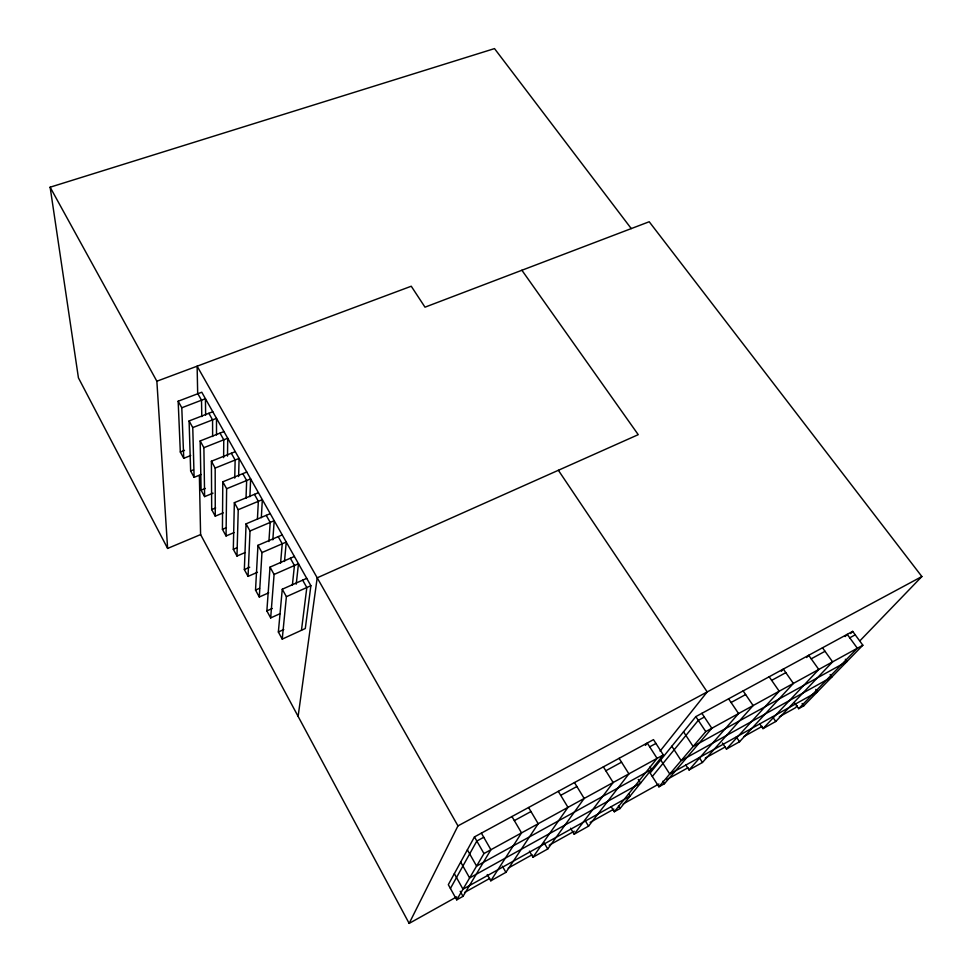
<?xml version="1.0" encoding="UTF-8"?>
<svg xmlns="http://www.w3.org/2000/svg" width="972" height="972" viewBox="0 0 972 972"><rect width="100%" height="100%" fill="white"/><g stroke="black" fill="none" stroke-linecap="round" stroke-linejoin="round"><path stroke-width="1.46" d="M234.033 532.583L226.051 535.973L222.43 529.339L222.795 481.808L246.779 472.028M223.621 457.666L223.767 439.806L220.024 433.123M226.051 535.973L226.622 488.734L222.795 481.808M227.497 456.123L227.727 438.238L203.889 447.679L204.618 496.619L213.038 493.168M234.738 478.127L235.139 460.011L231.324 453.244M244.993 552.594L236.974 556.045L233.316 549.314L234.349 502.682L258.418 492.695M238.614 476.547L239.1 458.42L215.177 468.067L215.262 516.168L223.22 512.852M236.974 556.045L238.237 509.705L234.349 502.682M246.013 498.308L246.657 480.52L242.806 473.656M257.446 572.277L248.054 576.384L244.349 569.568L246.074 523.847L270.24 513.641M249.913 496.692L250.642 478.88L226.622 488.734M248.054 576.384L250.011 530.979L246.074 523.847M257.41 519.34L258.345 501.309L254.433 494.347M268.722 592.823L259.293 597.002L255.527 590.101L257.957 545.328L282.22 534.904M261.322 517.687L262.343 499.644L238.237 509.705M259.293 597.002L261.966 552.558L257.957 545.328M268.892 541.55L270.204 522.401L266.231 515.342M280.143 613.648L270.678 617.913L266.863 610.914L270.022 567.113L294.382 556.47M272.816 539.873L274.213 520.7L250.011 530.979M270.678 617.913L274.092 574.452L270.022 567.113M280.568 563.177L282.232 543.798L278.199 536.629M284.492 561.464L286.254 542.06L261.966 552.558M190.719 455.54L183.744 458.31L180.318 452.016L178.168 401.217L201.775 392.226L310.882 585.715L305.293 628.532L282.232 639.114L278.357 632.007L282.269 589.226L306.727 578.352M282.232 639.114L286.388 596.674L282.269 589.226M292.378 585.12L294.431 565.51L290.349 558.232M296.229 584.172L298.477 563.736L274.092 574.452M301.466 630.281L306.824 587.538L302.669 580.163M298.112 716.388L317.2 577.818L638.24 434.666L521.891 270.252M200.597 534.588L409.151 923.4L457.958 825.884L921.869 576.542L649.211 221.75L424.995 307.176L411.253 286.23L156.857 381.218L167.621 548.427L200.597 534.588L199.369 475.417M611.145 806.626L614.304 811.754L620.027 808.558L663.329 754.928L653.476 739.631L474.458 836.904L448.311 884.678L456.731 899.853L463.012 896.342L490.896 849.747L481.383 833.138M450.413 888.457L476.827 841.047L483.752 837.269M456.731 899.853L483.959 853.562L663.329 754.928M487.251 874.581L490.787 880.814L521.539 832.895L511.952 816.529M490.787 880.814L505.914 872.358L538.196 823.734L528.574 807.501M529.424 851.108L532.996 857.219L567.976 807.355L558.293 791.342M532.996 857.219L547.746 848.969L584.184 798.449L574.464 782.557M570.552 828.217L574.16 834.207L613.15 782.521L603.369 766.847M645.42 745.39L647.231 743.021L657.084 758.367L614.304 811.754M574.16 834.207L588.546 826.164L628.908 773.858L619.103 758.306M660.073 751.113L707.191 691.93L558.365 470.278M794.586 702.829L798.668 708.685L803.759 705.842L862.844 645.226L852.699 631.375L695.831 716.619L650.122 773.032L658.907 786.822L664.471 783.711L711.82 728.271L701.881 713.327M652.309 776.47L698.297 720.349L704.348 717.057M658.907 786.822L705.757 731.6L862.844 645.226M685.843 765.025L689.051 769.97L738.574 713.557L728.587 698.807M781.342 671.312L783.335 669.064L793.383 683.425L739.546 741.745L726.448 749.06L722.415 742.997M689.051 769.97L702.452 762.473L753.142 705.551L743.13 690.91M806.663 657.522L808.692 655.286L818.776 669.465L762.984 728.636L759.74 723.873M726.448 749.06L779.204 691.226L769.156 676.767M845.154 636.551L847.22 634.352L857.353 648.251L798.668 708.685M850.634 633.574L852.699 631.375M762.984 728.636L775.765 721.491L832.603 661.859L822.494 647.789M797.344 705.708L795.254 707.883L779.374 716.753M860.135 640.584L921.869 576.542M409.151 923.4L456.706 896.852M464.628 892.43L489.718 878.421M508.222 868.105L531.988 854.825M549.168 845.239L574.258 831.23M590.113 822.385L613.891 809.117M623.161 803.941L658.894 783.991M666.841 779.556L688.03 767.734M705.235 758.136L725.088 747.043M743.629 736.703L762.157 726.351M514.334 820.611L530.967 811.535M560.71 795.339L576.882 786.518M605.811 770.76L621.545 762.182M649.685 746.836L655.93 743.434M731.078 702.489L745.633 694.555M771.659 680.376L785.838 672.648M811.207 658.822L825.021 651.289M849.735 637.814L855.226 634.825M278.357 632.007L283.775 629.54M266.863 610.914L272.269 608.484M286.388 596.674L310.882 585.715M255.527 590.101L259.56 588.315M244.349 569.568L249.707 567.235M233.316 549.314L237.326 547.601M222.43 529.339L226.427 527.662M215.262 516.168L211.689 509.62L215.675 507.979M204.618 496.619L201.095 490.167L205.311 488.454M212.795 411.764L189.09 420.949L190.646 470.97L194.108 477.337L201.107 474.518M211.689 509.62L211.398 461.238L235.285 451.664M190.646 470.97L193.44 469.853M180.318 452.016L184.498 450.376M201.095 490.167L200.171 440.948L223.961 431.568M194.108 477.337L192.76 427.583L216.501 418.337L216.501 434.994M183.744 458.31L181.788 407.766L205.432 398.702L205.639 415.129M167.621 548.427L78.428 377.841L50.131 187.195L494.505 48.6L631.265 228.59M845.348 659.235L846.989 661.495L693.133 746.472L683.523 731.807M830.149 674.568L831.886 676.986L681.153 760.602L671.834 746.229M815.812 689.379L817.488 691.748L669.757 774.028L660.717 759.958M802.119 703.509L803.759 705.842M772.509 716.753L775.765 721.491M736.302 736.922L739.546 741.745M695.831 716.619L705.757 731.6M699.233 757.565L702.452 762.473M662.868 781.209L664.471 783.711M650.061 766.896L651.653 769.387L476.584 866.088L467.386 849.832M638.264 779.447L640.572 783.104L469.61 877.947L460.679 862.067M628.544 793.76L630.05 796.153L463 889.186L454.337 873.658M618.435 806.007L620.027 808.558M585.399 820.976L588.546 826.164M544.162 842.906L547.746 848.969M502.366 866.173L505.914 872.358M474.458 836.904L483.959 853.562M457.958 825.884L197.122 366.189L197.68 393.49M197.863 393.721L201.52 400.209L201.787 416.611M208.871 413.282L212.564 419.868L212.637 436.513M460.206 891.288L463.012 896.342M178.168 401.217L181.788 407.766M189.09 420.949L192.76 427.583M200.171 440.948L203.889 447.679M211.398 461.238L215.177 468.067M50.131 187.195L156.857 381.218"/></g></svg>
